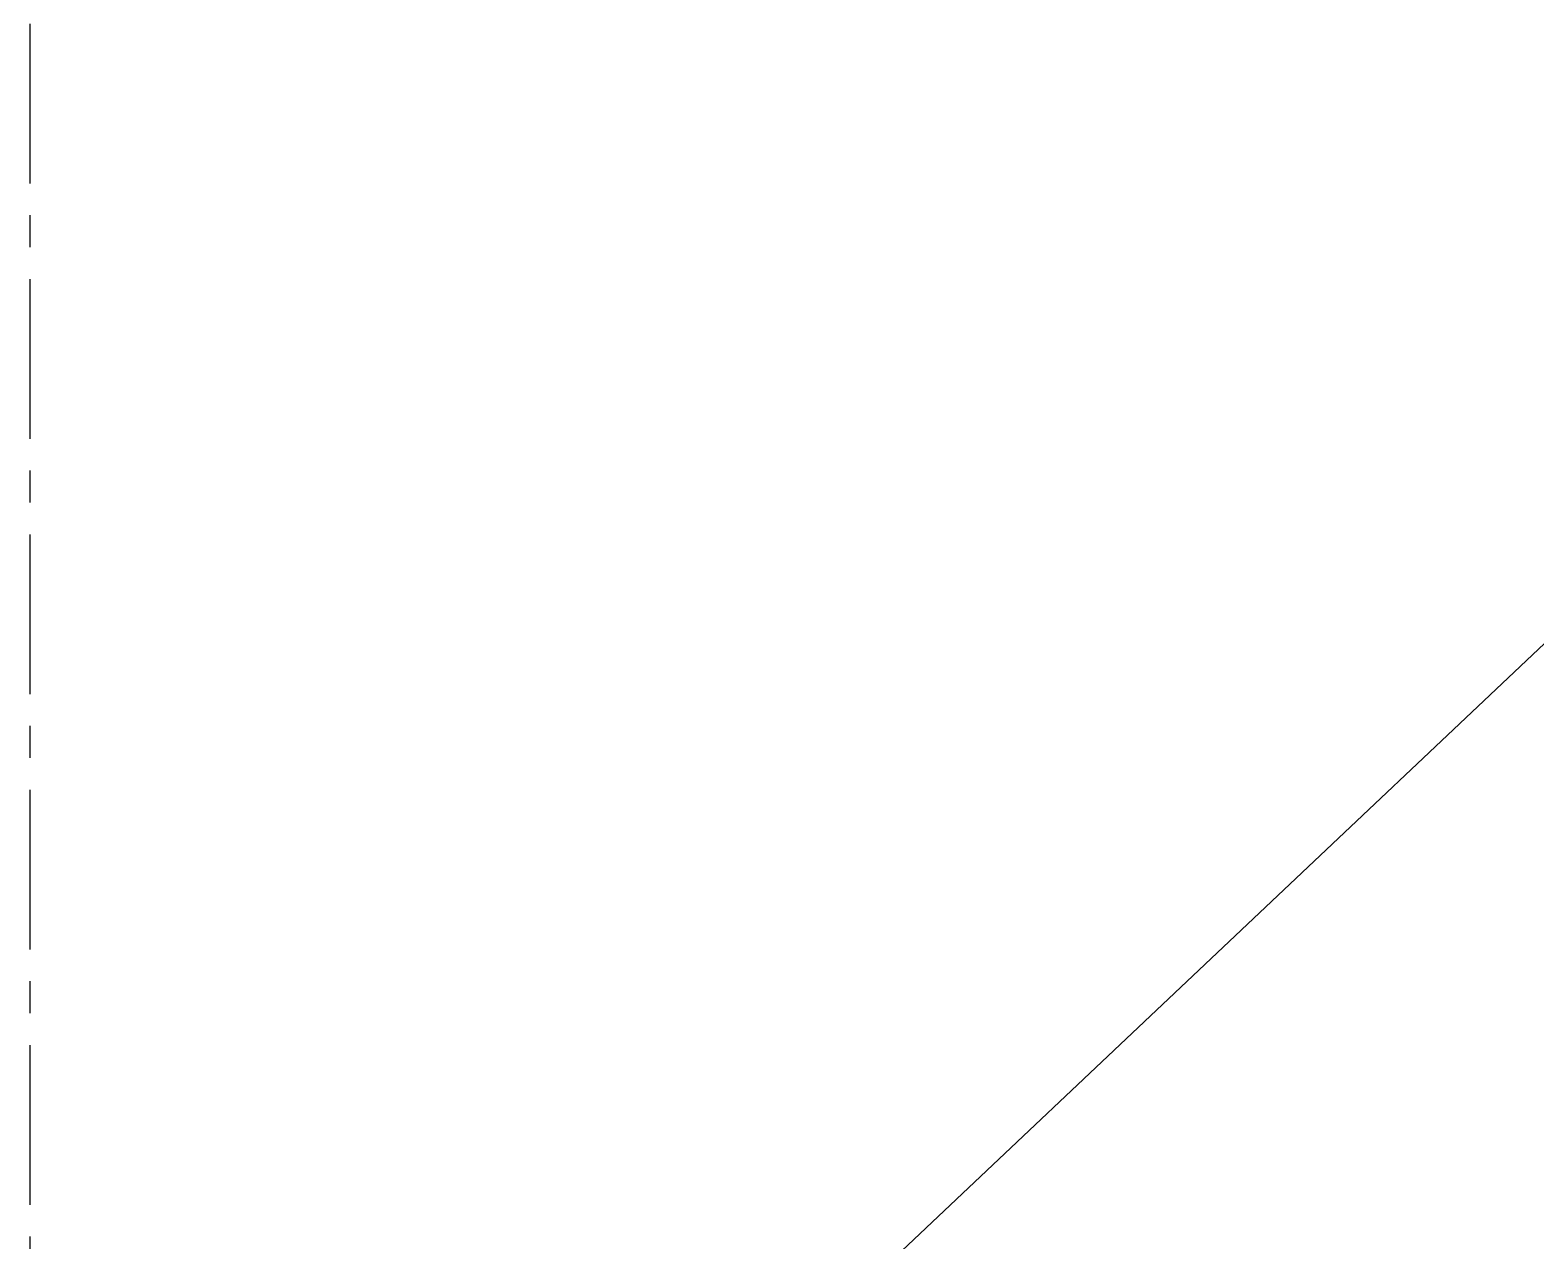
# Model space of a CAD drawing. Header units: inches. Extents: x 2 to 32666, y -5537 to 22.
# Drawn here: x 14115.43 to 14127.23, y -3824.66 to -3815.18 of the extents above; entities that cross this region are included whole.
import ezdxf

# ---------------------------------------------------------------- set-up
doc = ezdxf.new("R2010")
doc.units = ezdxf.units.IN
doc.header["$MEASUREMENT"] = 0
doc.linetypes.add('CENTER', pattern=[2, 1.25, -0.25, 0.25, -0.25])
doc.layers.add('1', color=1, linetype='Continuous')
doc.layers.add('Tim truc', color=8, linetype='Continuous')
doc.styles.add('ST1', font='vnshx.shx', dxfattribs={"width": 0.7})
doc.dimstyles.new('175', dxfattribs={"dimtxt": 2.5, "dimasz": 1, "dimexe": 1, "dimexo": 0, "dimgap": 1, "dimtad": 1, "dimdec": 0, "dimlfac": 175, "dimzin": 0, "dimdsep": 46, "dimtxsty": 'ST1', "dimblk1": 'ARCHTICK', "dimblk2": 'ARCHTICK', "dimsah": 1, "dimcen": 1, "dimdle": 1, "dimclrd": 8, "dimclre": 8, "dimclrt": 3, "dimadec": 0, "dimazin": 0, "dimtfac": 1, "dimtdec": 0, "dimtix": 1, "dimtmove": 1, "dimatfit": 3, "dimldrblk": 'DOTSMALL', "dimfxl": 0, "dimtfill": 1, "dimtolj": 1, "dimtzin": 0, "dimlwd": -1, "dimlwe": -1, "dimarcsym": 0})

# ---------------------------------------------------------------- blocks, each defined once
blk = doc.blocks.new('_ArchTick')
at = {"color": 0, "linetype": 'ByBlock', "const_width": 0.15}
blk.add_lwpolyline([(-0.5, -0.5), (0.5, 0.5)], dxfattribs=at)
blk = doc.blocks.new('_DotSmall')
at = {"color": 0, "linetype": 'ByBlock', "const_width": 0.5}
blk.add_lwpolyline([(-0.0625, 0, 1), (0.0625, 0, 1)], format="xyb", close=True, dxfattribs=at)

msp = doc.modelspace()

# ---------------------------------------------------------------- linework, layer by layer
at = {"layer": 'Tim truc', "linetype": 'CENTER'}
msp.add_line((14115.4315, -3924.3761), (14115.4315, -3793.9869), dxfattribs=at)

# ---------------------------------------------------------------- leaders
at = {"layer": '1'}
for points in [[(14119.7153, -3827.1395), (14145.7823, -3802.5157), (14151.2246, -3802.5157)], [(14117.2112, -3844.4886), (14149.0611, -3815.9656), (14154.658, -3815.9656)]]:
    msp.add_leader(points, dimstyle='175', override={"dimgap": 1, "dimtad": 0}, dxfattribs=at)

doc.saveas('drawing.dxf')
